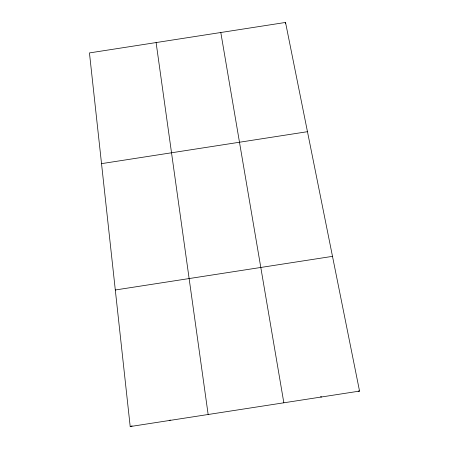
<?xml version="1.0" encoding="UTF-8"?>
<svg xmlns="http://www.w3.org/2000/svg" width="449" height="449" viewBox="0 0 449 449"><rect width="100%" height="100%" fill="white"/><g stroke="black" fill="none" stroke-linecap="round" stroke-linejoin="round"><path stroke-width="0.67" d="M285.368 23.836L285.536 22.45L89.452 52.92L130.199 426.55L359.548 391.096L285.536 22.45M169.172 420.528L170.339 420.006M130.199 426.55L132.113 425.888M101.525 163.644L307.47 131.692M115.303 289.992L332.496 256.357M358.223 391.057L359.548 391.096M320.434 396.804L321.692 396.95M220.807 32.508L283.841 402.798M156.1 42.565L208.151 414.5"/></g></svg>
